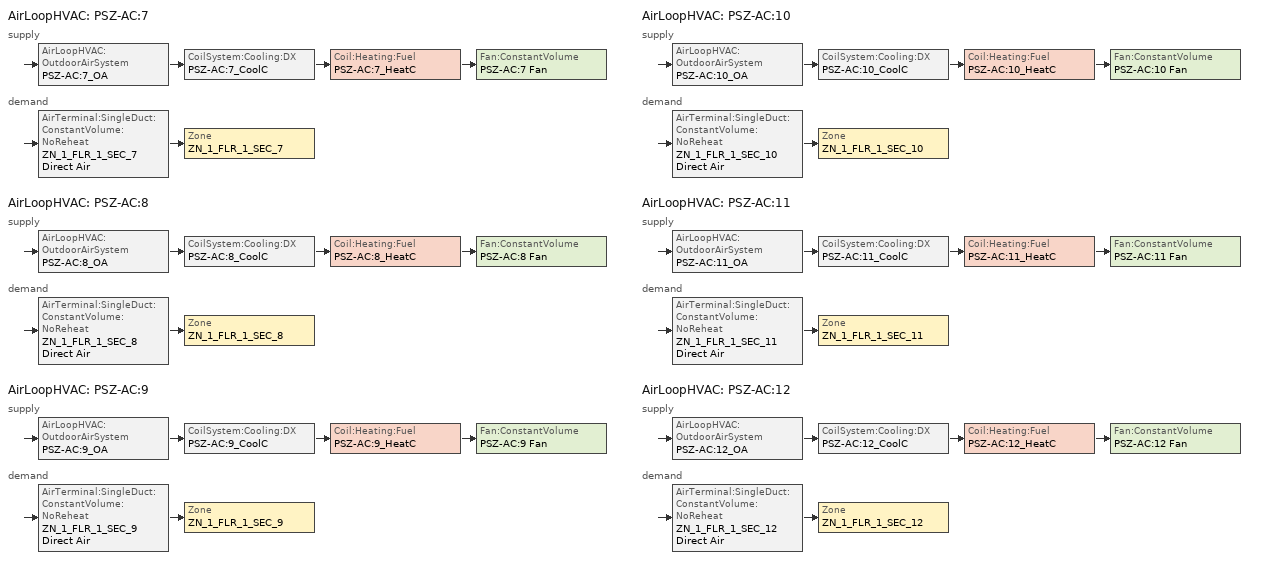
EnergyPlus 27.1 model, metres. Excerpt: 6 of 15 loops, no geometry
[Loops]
AirLoopHVAC 'PSZ-AC:7'
 supply: AirLoopHVAC:OutdoorAirSystem 'PSZ-AC:7_OA' > CoilSystem:Cooling:DX 'PSZ-AC:7_CoolC' > Coil:Heating:Fuel 'PSZ-AC:7_HeatC' > Fan:ConstantVolume 'PSZ-AC:7 Fan'
 demand: AirTerminal:SingleDuct:ConstantVolume:NoReheat 'ZN_1_FLR_1_SEC_7 Direct Air' > Zone 'ZN_1_FLR_1_SEC_7'
AirLoopHVAC 'PSZ-AC:8'
 supply: AirLoopHVAC:OutdoorAirSystem 'PSZ-AC:8_OA' > CoilSystem:Cooling:DX 'PSZ-AC:8_CoolC' > Coil:Heating:Fuel 'PSZ-AC:8_HeatC' > Fan:ConstantVolume 'PSZ-AC:8 Fan'
 demand: AirTerminal:SingleDuct:ConstantVolume:NoReheat 'ZN_1_FLR_1_SEC_8 Direct Air' > Zone 'ZN_1_FLR_1_SEC_8'
AirLoopHVAC 'PSZ-AC:9'
 supply: AirLoopHVAC:OutdoorAirSystem 'PSZ-AC:9_OA' > CoilSystem:Cooling:DX 'PSZ-AC:9_CoolC' > Coil:Heating:Fuel 'PSZ-AC:9_HeatC' > Fan:ConstantVolume 'PSZ-AC:9 Fan'
 demand: AirTerminal:SingleDuct:ConstantVolume:NoReheat 'ZN_1_FLR_1_SEC_9 Direct Air' > Zone 'ZN_1_FLR_1_SEC_9'
AirLoopHVAC 'PSZ-AC:10'
 supply: AirLoopHVAC:OutdoorAirSystem 'PSZ-AC:10_OA' > CoilSystem:Cooling:DX 'PSZ-AC:10_CoolC' > Coil:Heating:Fuel 'PSZ-AC:10_HeatC' > Fan:ConstantVolume 'PSZ-AC:10 Fan'
 demand: AirTerminal:SingleDuct:ConstantVolume:NoReheat 'ZN_1_FLR_1_SEC_10 Direct Air' > Zone 'ZN_1_FLR_1_SEC_10'
AirLoopHVAC 'PSZ-AC:11'
 supply: AirLoopHVAC:OutdoorAirSystem 'PSZ-AC:11_OA' > CoilSystem:Cooling:DX 'PSZ-AC:11_CoolC' > Coil:Heating:Fuel 'PSZ-AC:11_HeatC' > Fan:ConstantVolume 'PSZ-AC:11 Fan'
 demand: AirTerminal:SingleDuct:ConstantVolume:NoReheat 'ZN_1_FLR_1_SEC_11 Direct Air' > Zone 'ZN_1_FLR_1_SEC_11'
AirLoopHVAC 'PSZ-AC:12'
 supply: AirLoopHVAC:OutdoorAirSystem 'PSZ-AC:12_OA' > CoilSystem:Cooling:DX 'PSZ-AC:12_CoolC' > Coil:Heating:Fuel 'PSZ-AC:12_HeatC' > Fan:ConstantVolume 'PSZ-AC:12 Fan'
 demand: AirTerminal:SingleDuct:ConstantVolume:NoReheat 'ZN_1_FLR_1_SEC_12 Direct Air' > Zone 'ZN_1_FLR_1_SEC_12'
[ComponentCost:LineItem]
Name | Line Item Type | Item | Cost per Each {$} | Quantity | Cost per Unit of Output Capacity {$/kW}
Daylighting:ZN_1_FLR_1_SEC_7 | Daylighting:Controls | ZN_1_FLR_1_SEC_7 | 1 | 0
Infiltration:ZN_1_FLR_1_SEC_7 | General | ZN_1_FLR_1_SEC_7 | 1 | 0.0252
People:ZN_1_FLR_1_SEC_7 | General | ZN_1_FLR_1_SEC_7 | 1 | 1.8637
LIGHTING EQUIP:ZN_1_FLR_1_SEC_7 | Lights | ZN_1_FLR_1_SEC_7 |  |  | 1
ELECTRIC EQUIPMENT:ZN_1_FLR_1_SEC_7:MiscPlug | General | ZN_1_FLR_1_SEC_7 | 1 | 0.3746
Daylighting:ZN_1_FLR_1_SEC_8 | Daylighting:Controls | ZN_1_FLR_1_SEC_8 | 1 | 0
Infiltration:ZN_1_FLR_1_SEC_8 | General | ZN_1_FLR_1_SEC_8 | 1 | 0.0362
People:ZN_1_FLR_1_SEC_8 | General | ZN_1_FLR_1_SEC_8 | 1 | 2.6803
LIGHTING EQUIP:ZN_1_FLR_1_SEC_8 | Lights | ZN_1_FLR_1_SEC_8 |  |  | 1
ELECTRIC EQUIPMENT:ZN_1_FLR_1_SEC_8:MiscPlug | General | ZN_1_FLR_1_SEC_8 | 1 | 0.5388
Daylighting:ZN_1_FLR_1_SEC_9 | Daylighting:Controls | ZN_1_FLR_1_SEC_9 | 1 | 0
Infiltration:ZN_1_FLR_1_SEC_9 | General | ZN_1_FLR_1_SEC_9 | 1 | 0.0351
People:ZN_1_FLR_1_SEC_9 | General | ZN_1_FLR_1_SEC_9 | 1 | 2.6035
LIGHTING EQUIP:ZN_1_FLR_1_SEC_9 | Lights | ZN_1_FLR_1_SEC_9 |  |  | 1
ELECTRIC EQUIPMENT:ZN_1_FLR_1_SEC_9:MiscPlug | General | ZN_1_FLR_1_SEC_9 | 1 | 0.5234
Daylighting:ZN_1_FLR_1_SEC_10 | Daylighting:Controls | ZN_1_FLR_1_SEC_10 | 1 | 0
Infiltration:ZN_1_FLR_1_SEC_10 | General | ZN_1_FLR_1_SEC_10 | 1 | 0.0362
People:ZN_1_FLR_1_SEC_10 | General | ZN_1_FLR_1_SEC_10 | 1 | 2.6803
LIGHTING EQUIP:ZN_1_FLR_1_SEC_10 | Lights | ZN_1_FLR_1_SEC_10 |  |  | 1
ELECTRIC EQUIPMENT:ZN_1_FLR_1_SEC_10:MiscPlug | General | ZN_1_FLR_1_SEC_10 | 1 | 0.5388
Daylighting:ZN_1_FLR_1_SEC_11 | Daylighting:Controls | ZN_1_FLR_1_SEC_11 | 1 | 0
Infiltration:ZN_1_FLR_1_SEC_11 | General | ZN_1_FLR_1_SEC_11 | 1 | 0.0252
People:ZN_1_FLR_1_SEC_11 | General | ZN_1_FLR_1_SEC_11 | 1 | 1.8637
LIGHTING EQUIP:ZN_1_FLR_1_SEC_11 | Lights | ZN_1_FLR_1_SEC_11 |  |  | 1
ELECTRIC EQUIPMENT:ZN_1_FLR_1_SEC_11:MiscPlug | General | ZN_1_FLR_1_SEC_11 | 1 | 0.3746
Daylighting:ZN_1_FLR_1_SEC_12 | Daylighting:Controls | ZN_1_FLR_1_SEC_12 | 1 | 0
Infiltration:ZN_1_FLR_1_SEC_12 | General | ZN_1_FLR_1_SEC_12 | 1 | 0.0855
People:ZN_1_FLR_1_SEC_12 | General | ZN_1_FLR_1_SEC_12 | 1 | 6.3309
LIGHTING EQUIP:ZN_1_FLR_1_SEC_12 | Lights | ZN_1_FLR_1_SEC_12 |  |  | 1
ELECTRIC EQUIPMENT:ZN_1_FLR_1_SEC_12:MiscPlug | General | ZN_1_FLR_1_SEC_12 | 1 | 1.2727
[Sizing:Zone] Zone Cooling Design Supply Air Temperature Input Method=SupplyAirTemperature; Zone Cooling Design Supply Air Temperature {C}=14; Zone Heating Design Supply Air Temperature Input Method=SupplyAirTemperature; Zone Heating Design Supply Air Temperature {C}=40; Zone Cooling Design Supply Air Humidity Ratio {kgWater/kgDryAir}=0.0085; Zone Heating Design Supply Air Humidity Ratio {kgWater/kgDryAir}=0.008; Zone Heating Sizing Factor=0; Zone Cooling Sizing Factor=0; Cooling Design Air Flow Method=DesignDay; Cooling Design Air Flow Rate {m3/s}=0; Cooling Minimum Air Flow {m3/s}=0; Cooling Minimum Air Flow Fraction=0; Heating Design Air Flow Method=DesignDay; Heating Design Air Flow Rate {m3/s}=0
Name | Design Specification Outdoor Air Object
ZN_1_FLR_1_SEC_7 | SZ DSOA ZN_1_FLR_1_SEC_7
ZN_1_FLR_1_SEC_8 | SZ DSOA ZN_1_FLR_1_SEC_8
ZN_1_FLR_1_SEC_9 | SZ DSOA ZN_1_FLR_1_SEC_9
ZN_1_FLR_1_SEC_10 | SZ DSOA ZN_1_FLR_1_SEC_10
ZN_1_FLR_1_SEC_11 | SZ DSOA ZN_1_FLR_1_SEC_11
ZN_1_FLR_1_SEC_12 | SZ DSOA ZN_1_FLR_1_SEC_12
[DesignSpecification:OutdoorAir] Outdoor Air Method=Flow/Zone; Outdoor Air Flow per Zone Floor Area {m3/s-m2}=0
Name | Outdoor Air Flow per Zone {m3/s}
SZ DSOA ZN_1_FLR_1_SEC_7; SZ DSOA ZN_1_FLR_1_SEC_11 | 0.0186979
SZ DSOA ZN_1_FLR_1_SEC_8; SZ DSOA ZN_1_FLR_1_SEC_10 | 0.0268905
SZ DSOA ZN_1_FLR_1_SEC_9 | 0.0261197
SZ DSOA ZN_1_FLR_1_SEC_12 | 0.0635154
[ZoneControl:Thermostat] Control Type Schedule=Dual Zone Control Type Sched
Name | Zone or ZoneList | Control 1
ZN_1_FLR_1_SEC_7 Thermostat | ZN_1_FLR_1_SEC_7 | ZN_1_FLR_1_SEC_7 DualSPSched
ZN_1_FLR_1_SEC_8 Thermostat | ZN_1_FLR_1_SEC_8 | ZN_1_FLR_1_SEC_8 DualSPSched
ZN_1_FLR_1_SEC_9 Thermostat | ZN_1_FLR_1_SEC_9 | ZN_1_FLR_1_SEC_9 DualSPSched
ZN_1_FLR_1_SEC_10 Thermostat | ZN_1_FLR_1_SEC_10 | ZN_1_FLR_1_SEC_10 DualSPSched
ZN_1_FLR_1_SEC_11 Thermostat | ZN_1_FLR_1_SEC_11 | ZN_1_FLR_1_SEC_11 DualSPSched
ZN_1_FLR_1_SEC_12 Thermostat | ZN_1_FLR_1_SEC_12 | ZN_1_FLR_1_SEC_12 DualSPSched
[ThermostatSetpoint:DualSetpoint] Heating Setpoint Temperature Schedule=HtgSetP_Sch; Cooling Setpoint Temperature Schedule=ClgSetP_Sch
ZN_1_FLR_1_SEC_7 DualSPSched; ZN_1_FLR_1_SEC_8 DualSPSched; ZN_1_FLR_1_SEC_9 DualSPSched; ZN_1_FLR_1_SEC_10 DualSPSched; ZN_1_FLR_1_SEC_11 DualSPSched; ZN_1_FLR_1_SEC_12 DualSPSched
[Zone equipment]
ZN_1_FLR_1_SEC_7: ZN_1_FLR_1_SEC_7 Direct Air
ZN_1_FLR_1_SEC_8: ZN_1_FLR_1_SEC_8 Direct Air
ZN_1_FLR_1_SEC_9: ZN_1_FLR_1_SEC_9 Direct Air
ZN_1_FLR_1_SEC_10: ZN_1_FLR_1_SEC_10 Direct Air
ZN_1_FLR_1_SEC_11: ZN_1_FLR_1_SEC_11 Direct Air
ZN_1_FLR_1_SEC_12: ZN_1_FLR_1_SEC_12 Direct Air
[AirTerminal:SingleDuct:ConstantVolume:NoReheat] Availability Schedule=ALWAYS_ON; Maximum Air Flow Rate {m3/s}=AUTOSIZE
ZN_1_FLR_1_SEC_7 Direct Air; ZN_1_FLR_1_SEC_8 Direct Air; ZN_1_FLR_1_SEC_9 Direct Air; ZN_1_FLR_1_SEC_10 Direct Air; ZN_1_FLR_1_SEC_11 Direct Air; ZN_1_FLR_1_SEC_12 Direct Air
[SetpointManager:SingleZone:Reheat] Control Variable=Temperature; Minimum Supply Air Temperature {C}=13; Maximum Supply Air Temperature {C}=40
Name | Control Zone | Setpoint Node or NodeList
SupAirTemp MngrZN_1_FLR_1_SEC_7 | ZN_1_FLR_1_SEC_7 | PSZ-AC:7 Supply Equipment Outlet Node
SupAirTemp MngrZN_1_FLR_1_SEC_8 | ZN_1_FLR_1_SEC_8 | PSZ-AC:8 Supply Equipment Outlet Node
SupAirTemp MngrZN_1_FLR_1_SEC_9 | ZN_1_FLR_1_SEC_9 | PSZ-AC:9 Supply Equipment Outlet Node
SupAirTemp MngrZN_1_FLR_1_SEC_10 | ZN_1_FLR_1_SEC_10 | PSZ-AC:10 Supply Equipment Outlet Node
SupAirTemp MngrZN_1_FLR_1_SEC_11 | ZN_1_FLR_1_SEC_11 | PSZ-AC:11 Supply Equipment Outlet Node
SupAirTemp MngrZN_1_FLR_1_SEC_12 | ZN_1_FLR_1_SEC_12 | PSZ-AC:12 Supply Equipment Outlet Node
[AirLoopHVAC] Design Supply Air Flow Rate {m3/s}=AUTOSIZE
PSZ-AC:7; PSZ-AC:8; PSZ-AC:9; PSZ-AC:10; PSZ-AC:11; PSZ-AC:12
[SetpointManager:MixedAir] Control Variable=Temperature
Name | Setpoint Node or NodeList
PSZ-AC:7_CoolC SAT Manager | PSZ-AC:7_CoolC-PSZ-AC:7_HeatCNode
PSZ-AC:7_HeatC MixedAir Manager | PSZ-AC:7_HeatC-PSZ-AC:7 FanNode
PSZ-AC:7_OAMixed Air Temp Manager | PSZ-AC:7_OA-PSZ-AC:7_CoolCNode
PSZ-AC:8_CoolC SAT Manager | PSZ-AC:8_CoolC-PSZ-AC:8_HeatCNode
PSZ-AC:8_HeatC MixedAir Manager | PSZ-AC:8_HeatC-PSZ-AC:8 FanNode
PSZ-AC:8_OAMixed Air Temp Manager | PSZ-AC:8_OA-PSZ-AC:8_CoolCNode
PSZ-AC:9_CoolC SAT Manager | PSZ-AC:9_CoolC-PSZ-AC:9_HeatCNode
PSZ-AC:9_HeatC MixedAir Manager | PSZ-AC:9_HeatC-PSZ-AC:9 FanNode
PSZ-AC:9_OAMixed Air Temp Manager | PSZ-AC:9_OA-PSZ-AC:9_CoolCNode
PSZ-AC:10_CoolC SAT Manager | PSZ-AC:10_CoolC-PSZ-AC:10_HeatCNode
PSZ-AC:10_HeatC MixedAir Manager | PSZ-AC:10_HeatC-PSZ-AC:10 FanNode
PSZ-AC:10_OAMixed Air Temp Manager | PSZ-AC:10_OA-PSZ-AC:10_CoolCNode
PSZ-AC:11_CoolC SAT Manager | PSZ-AC:11_CoolC-PSZ-AC:11_HeatCNode
PSZ-AC:11_HeatC MixedAir Manager | PSZ-AC:11_HeatC-PSZ-AC:11 FanNode
PSZ-AC:11_OAMixed Air Temp Manager | PSZ-AC:11_OA-PSZ-AC:11_CoolCNode
PSZ-AC:12_CoolC SAT Manager | PSZ-AC:12_CoolC-PSZ-AC:12_HeatCNode
PSZ-AC:12_HeatC MixedAir Manager | PSZ-AC:12_HeatC-PSZ-AC:12 FanNode
PSZ-AC:12_OAMixed Air Temp Manager | PSZ-AC:12_OA-PSZ-AC:12_CoolCNode
[Sizing:System] Type of Load to Size On=Sensible; Design Outdoor Air Flow Rate {m3/s}=AUTOSIZE; Central Heating Maximum System Air Flow Ratio=1; Preheat Design Temperature {C}=7; Preheat Design Humidity Ratio {kgWater/kgDryAir}=0.008; Precool Design Temperature {C}=12.8; Precool Design Humidity Ratio {kgWater/kgDryAir}=0.008; Central Cooling Design Supply Air Temperature {C}=12.8; Central Heating Design Supply Air Temperature {C}=40; Type of Zone Sum to Use=NonCoincident; 100% Outdoor Air in Cooling=No; 100% Outdoor Air in Heating=No; Central Cooling Design Supply Air Humidity Ratio {kgWater/kgDryAir}=0.0085; Central Heating Design Supply Air Humidity Ratio {kgWater/kgDryAir}=0.008; Cooling Supply Air Flow Rate Method=DesignDay; Cooling Supply Air Flow Rate {m3/s}=0; Heating Supply Air Flow Rate Method=DesignDay; Heating Supply Air Flow Rate {m3/s}=0; System Outdoor Air Method=ZoneSum; Zone Maximum Outdoor Air Fraction=1; Cooling Design Capacity Method=CoolingDesignCapacity; Cooling Design Capacity {W}=autosize; Heating Design Capacity Method=HeatingDesignCapacity; Heating Design Capacity {W}=autosize; Central Cooling Capacity Control Method=OnOff
PSZ-AC:7; PSZ-AC:8; PSZ-AC:9; PSZ-AC:10; PSZ-AC:11; PSZ-AC:12
[Controller:OutdoorAir] Minimum Outdoor Air Flow Rate {m3/s}=AUTOSIZE; Maximum Outdoor Air Flow Rate {m3/s}=AUTOSIZE; Economizer Control Type=FixedDryBulb; Economizer Control Action Type=ModulateFlow; Economizer Maximum Limit Dry-Bulb Temperature {C}=19; Economizer Maximum Limit Enthalpy {J/kg}=32000; Economizer Minimum Limit Dry-Bulb Temperature {C}=0; Lockout Type=NoLockout; Minimum Limit Type=FixedMinimum; Minimum Outdoor Air Schedule=MinOA_MotorizedDamper_Sched
PSZ-AC:7_OA_Controller; PSZ-AC:8_OA_Controller; PSZ-AC:9_OA_Controller; PSZ-AC:10_OA_Controller; PSZ-AC:11_OA_Controller; PSZ-AC:12_OA_Controller
[CoilSystem:Cooling:DX] Availability Schedule=ALWAYS_ON
Name | Cooling Coil
PSZ-AC:7_CoolC | PSZ-AC:7_CoolC DXCoil
PSZ-AC:8_CoolC | PSZ-AC:8_CoolC DXCoil
PSZ-AC:9_CoolC | PSZ-AC:9_CoolC DXCoil
PSZ-AC:10_CoolC | PSZ-AC:10_CoolC DXCoil
PSZ-AC:11_CoolC | PSZ-AC:11_CoolC DXCoil
PSZ-AC:12_CoolC | PSZ-AC:12_CoolC DXCoil
[Coil:Cooling:DX:SingleSpeed] Availability Schedule=ALWAYS_ON; Gross Rated Total Cooling Capacity {W}=AUTOSIZE; Gross Rated Sensible Heat Ratio=AUTOSIZE; Gross Rated Cooling COP {W/W}=3; Rated Air Flow Rate {m3/s}=AUTOSIZE; 2023 Rated Evaporator Fan Power Per Volume Flow Rate {W/(m3/s)}=934.4
Name | Total Cooling Capacity Function of Temperature Curve | Total Cooling Capacity Function of Flow Fraction Curve | Energy Input Ratio Function of Temperature Curve | Energy Input Ratio Function of Flow Fraction Curve | Part Load Fraction Correlation Curve
PSZ-AC:7_CoolC DXCoil | PSZ-AC:7_CoolCCarrier48TM014_12tons_CapFT | PSZ-AC:7_CoolCCarrier48TM014_12tons_FFF | PSZ-AC:7_CoolCCarrier48TM014_12tons_EIRFT | PSZ-AC:7_CoolCCarrier48TM014_12tons_EIRFFF | PSZ-AC:7_CoolCIEA_HVAC_BESTEST_9ton-PLR
PSZ-AC:8_CoolC DXCoil | PSZ-AC:8_CoolCCarrier48TM014_12tons_CapFT | PSZ-AC:8_CoolCCarrier48TM014_12tons_FFF | PSZ-AC:8_CoolCCarrier48TM014_12tons_EIRFT | PSZ-AC:8_CoolCCarrier48TM014_12tons_EIRFFF | PSZ-AC:8_CoolCIEA_HVAC_BESTEST_9ton-PLR
PSZ-AC:9_CoolC DXCoil | PSZ-AC:9_CoolCCarrier48TM014_12tons_CapFT | PSZ-AC:9_CoolCCarrier48TM014_12tons_FFF | PSZ-AC:9_CoolCCarrier48TM014_12tons_EIRFT | PSZ-AC:9_CoolCCarrier48TM014_12tons_EIRFFF | PSZ-AC:9_CoolCIEA_HVAC_BESTEST_9ton-PLR
PSZ-AC:10_CoolC DXCoil | PSZ-AC:10_CoolCCarrier48TM014_12tons_CapFT | PSZ-AC:10_CoolCCarrier48TM014_12tons_FFF | PSZ-AC:10_CoolCCarrier48TM014_12tons_EIRFT | PSZ-AC:10_CoolCCarrier48TM014_12tons_EIRFFF | PSZ-AC:10_CoolCIEA_HVAC_BESTEST_9ton-PLR
PSZ-AC:11_CoolC DXCoil | PSZ-AC:11_CoolCCarrier48TM014_12tons_CapFT | PSZ-AC:11_CoolCCarrier48TM014_12tons_FFF | PSZ-AC:11_CoolCCarrier48TM014_12tons_EIRFT | PSZ-AC:11_CoolCCarrier48TM014_12tons_EIRFFF | PSZ-AC:11_CoolCIEA_HVAC_BESTEST_9ton-PLR
PSZ-AC:12_CoolC DXCoil | PSZ-AC:12_CoolCCarrier48TM014_12tons_CapFT | PSZ-AC:12_CoolCCarrier48TM014_12tons_FFF | PSZ-AC:12_CoolCCarrier48TM014_12tons_EIRFT | PSZ-AC:12_CoolCCarrier48TM014_12tons_EIRFFF | PSZ-AC:12_CoolCIEA_HVAC_BESTEST_9ton-PLR
[Coil:Heating:Fuel] Availability Schedule=ALWAYS_ON; Fuel Type=NaturalGas; Burner Efficiency=0.8; Nominal Capacity {W}=AUTOSIZE
PSZ-AC:7_HeatC; PSZ-AC:8_HeatC; PSZ-AC:9_HeatC; PSZ-AC:10_HeatC; PSZ-AC:11_HeatC; PSZ-AC:12_HeatC
[Fan:ConstantVolume] Availability Schedule=HVACOperationSchd; Fan Total Efficiency=0.6; Pressure Rise {Pa}=497.82; Maximum Flow Rate {m3/s}=AUTOSIZE; Motor Efficiency=0.85; Motor In Airstream Fraction=1
PSZ-AC:7 Fan; PSZ-AC:8 Fan; PSZ-AC:9 Fan; PSZ-AC:10 Fan; PSZ-AC:11 Fan; PSZ-AC:12 Fan
[Schedule:Compact]
ALWAYS_ON: Through: 12/31, For: AllDays, Until: 24:00, 1
HVACOperationSchd: Through: 12/31, For: Weekdays SummerDesignDay, Until: 06:00, 0, Until: 22:00, 1, Until: 24:00, 0, For: Saturday WinterDesignDay, Until: 06:00, 0, Until: 18:00, 1, Until: 24:00, 0, For: Sunday Holidays AllOtherDays, Until: 24:00, 0
HTGSETP_SCH: Through: 12/31, For: Weekdays WinterDesignDay, Until: 06:00, 13, Until: 19:00, 21, Until: 24:00, 13, For SummerDesignDay, Until: 24:00, 13, For: Saturday, Until: 06:00, 13, Until: 13:00, 21, Until: 24:00, 13, For: Sunday Holidays AllOtherDays, Until: 24:00, 13
CLGSETP_SCH: Through: 12/31, For: Weekdays SummerDesignDay, Until: 06:00, 33, Until: 22:00, 24, Until: 24:00, 33, For: Saturday, Until: 06:00, 33, Until: 18:00, 24, Until: 24:00, 33, For WinterDesignDay, Until: 24:00, 33, For: Sunday Holidays AllOtherDays, Until: 24:00, 33
MinOA_MotorizedDamper_Sched: Through: 12/31, For: Weekdays SummerDesignDay, Until: 07:00, 0, Until: 22:00, 1, Until: 24:00, 0, For: Saturday WinterDesignDay, Until: 07:00, 0, Until: 18:00, 1, Until: 24:00, 0, For: Sunday Holidays AllOtherDays, Until: 24:00, 0
Dual Zone Control Type Sched: Through: 12/31, For: AllDays, Until: 24:00, 4
[Curve:Biquadratic] Minimum Value of x=16.5556; Maximum Value of x=22.1111; Minimum Value of y=23.7778; Maximum Value of y=47.66
Name | Coefficient1 Constant | Coefficient2 x | Coefficient3 x**2 | Coefficient4 y | Coefficient5 y**2 | Coefficient6 x*y
PSZ-AC:7_CoolCCarrier48TM014_12tons_CapFT; PSZ-AC:8_CoolCCarrier48TM014_12tons_CapFT; PSZ-AC:9_CoolCCarrier48TM014_12tons_CapFT; PSZ-AC:10_CoolCCarrier48TM014_12tons_CapFT; PSZ-AC:11_CoolCCarrier48TM014_12tons_CapFT; PSZ-AC:12_CoolCCarrier48TM014_12tons_CapFT | 1.39072 | -0.0529058 | 0.0018423 | 0.00058267 | -0.000186814 | 0.000265159
PSZ-AC:7_CoolCCarrier48TM014_12tons_EIRFT; PSZ-AC:8_CoolCCarrier48TM014_12tons_EIRFT; PSZ-AC:9_CoolCCarrier48TM014_12tons_EIRFT; PSZ-AC:10_CoolCCarrier48TM014_12tons_EIRFT; PSZ-AC:11_CoolCCarrier48TM014_12tons_EIRFT; PSZ-AC:12_CoolCCarrier48TM014_12tons_EIRFT | -0.536161 | 0.105138 | -0.00172659 | 0.0149848 | 0.000659948 | -0.0017385
[Curve:Quadratic]
Name | Coefficient1 Constant | Coefficient2 x | Coefficient3 x**2 | Minimum Value of x | Maximum Value of x
PSZ-AC:7_CoolCCarrier48TM014_12tons_FFF; PSZ-AC:8_CoolCCarrier48TM014_12tons_FFF; PSZ-AC:9_CoolCCarrier48TM014_12tons_FFF; PSZ-AC:10_CoolCCarrier48TM014_12tons_FFF; PSZ-AC:11_CoolCCarrier48TM014_12tons_FFF; PSZ-AC:12_CoolCCarrier48TM014_12tons_FFF | 0.718954 | 0.435436 | -0.154193 | 0.75 | 1.25
PSZ-AC:7_CoolCCarrier48TM014_12tons_EIRFFF; PSZ-AC:8_CoolCCarrier48TM014_12tons_EIRFFF; PSZ-AC:9_CoolCCarrier48TM014_12tons_EIRFFF; PSZ-AC:10_CoolCCarrier48TM014_12tons_EIRFFF; PSZ-AC:11_CoolCCarrier48TM014_12tons_EIRFFF; PSZ-AC:12_CoolCCarrier48TM014_12tons_EIRFFF | 1.19525 | -0.306138 | 0.110973 | 0.75 | 1.25
PSZ-AC:7_CoolCIEA_HVAC_BESTEST_9ton-PLR; PSZ-AC:8_CoolCIEA_HVAC_BESTEST_9ton-PLR; PSZ-AC:9_CoolCIEA_HVAC_BESTEST_9ton-PLR; PSZ-AC:10_CoolCIEA_HVAC_BESTEST_9ton-PLR; PSZ-AC:11_CoolCIEA_HVAC_BESTEST_9ton-PLR; PSZ-AC:12_CoolCIEA_HVAC_BESTEST_9ton-PLR | 0.771 | 0.229 | 0 | 0 | 1
